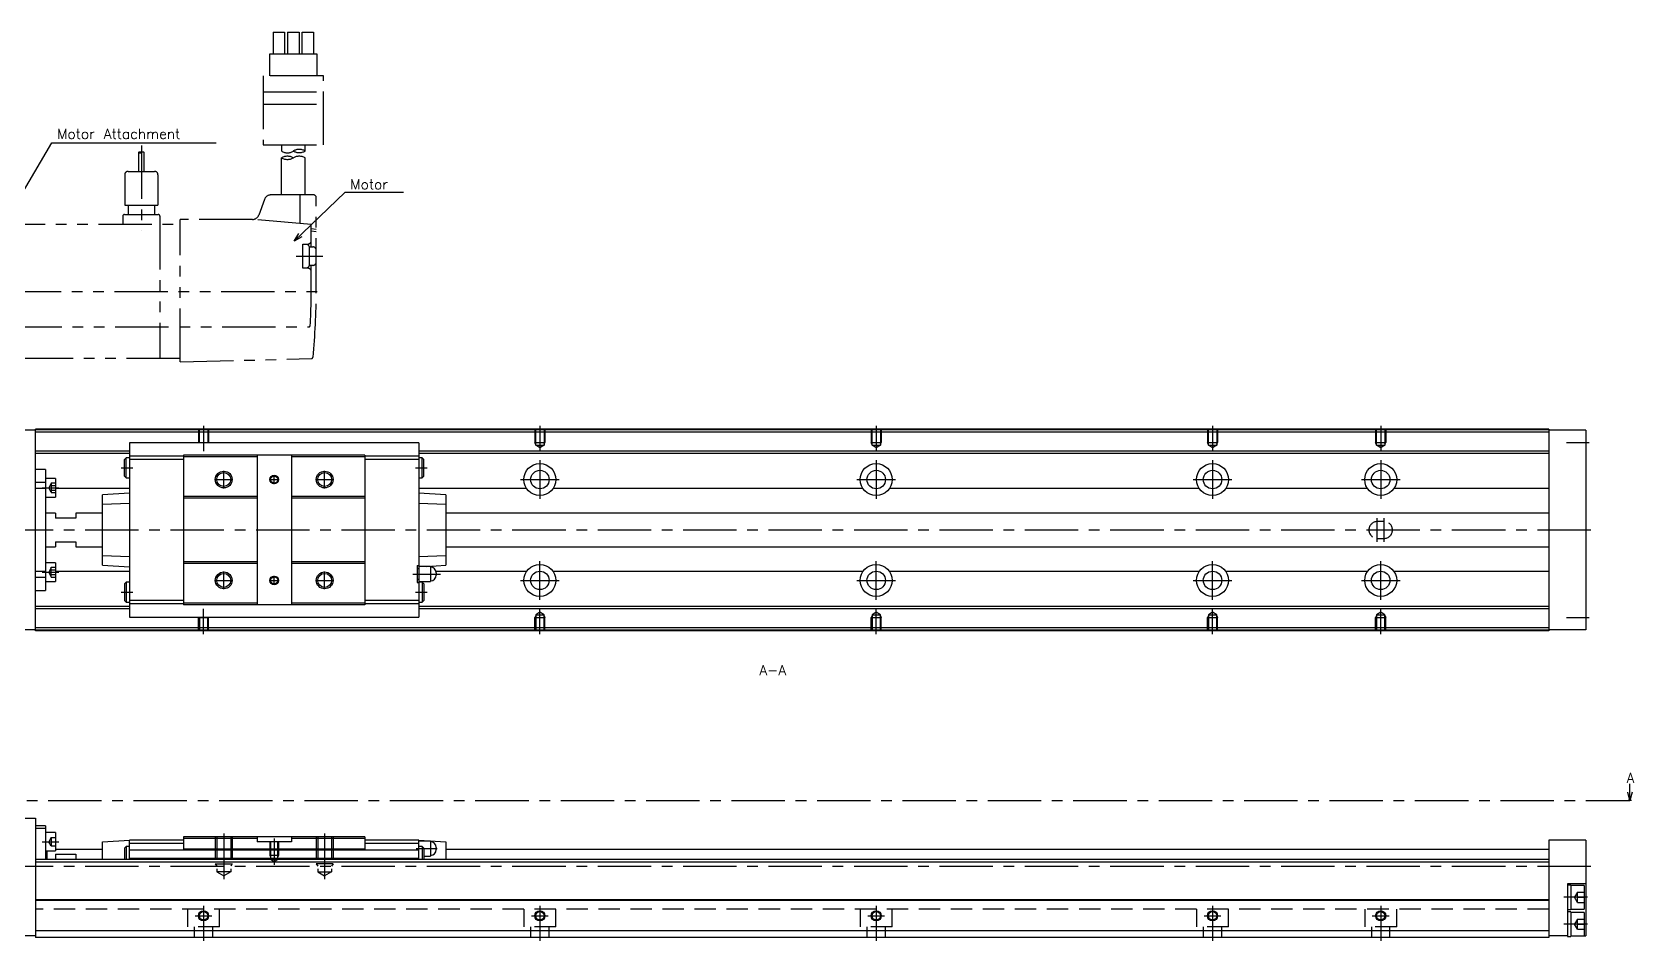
# Model space of a CAD drawing. Extents: x -2 to 770, y -8 to 279.
# Drawn here: x 293.8 to 770.1, y 9 to 279.5 of the extents above; entities that cross this region are included whole.
import ezdxf

# ---------------------------------------------------------------- set-up
doc = ezdxf.new("R2010")
doc.units = 0
doc.header["$LTSCALE"] = 0.5
for name, pattern in [('CENTER', [50.8, 31.75, -6.35, 6.35, -6.35]), ('DASHED', [19.05, 12.7, -6.35]), ('PHANTOM', [63.5, 31.75, -6.35, 6.35, -6.35, 6.35, -6.35])]:
    doc.linetypes.add(name, pattern=pattern)
for name, color, linetype in [('MSM_CENTER', 1, 'CENTER'), ('MSM_CONTINUOUS', 7, 'CONTINUOUS'), ('MSM_DASHED', 4, 'DASHED'), ('MSM_IMAGINARY', 6, 'PHANTOM'), ('MSM_NARROW', 5, 'CONTINUOUS'), ('MSM_PART_NUMBER', 7, 'CONTINUOUS')]:
    doc.layers.add(name, color=color, linetype=linetype)
doc.styles.get("Standard").update_dxf_attribs({"font": 'txt.shx', "height": 3, "bigfont": 'bigfont.shx'})

msp = doc.modelspace()

# ---------------------------------------------------------------- linework, layer by layer
at = {"layer": 'MSM_CENTER'}
for p, q in [((344.76, 162.3), (344.76, 154.79)), ((444.76, 162.3), (444.76, 154.79)), ((544.76, 162.3), (544.76, 154.79)), ((644.76, 162.3), (644.76, 154.79)), ((694.76, 162.3), (694.76, 154.79)), ((750.01, 157.3), (756.76, 157.3)), ((320.26, 149.8), (323.76, 149.8)), ((350.76, 143.67), (350.76, 148.92)), ((365.76, 144.93), (365.76, 147.66)), ((380.76, 143.67), (380.76, 148.92)), ((407.76, 149.8), (411.26, 149.8)), ((444.76, 152.05), (444.76, 140.55)), ((544.76, 152.05), (544.76, 140.55)), ((644.76, 152.05), (644.76, 140.55)), ((694.76, 152.05), (694.76, 140.55)), ((296.76, 143.85), (301.76, 143.85)), ((348.14, 146.3), (353.39, 146.3)), ((364.4, 146.3), (367.13, 146.3)), ((378.14, 146.3), (383.39, 146.3)), ((439.01, 146.3), (450.51, 146.3)), ((539.01, 146.3), (550.51, 146.3)), ((639.01, 146.3), (650.51, 146.3)), ((689.01, 146.3), (700.51, 146.3)), ((693.76, 127.8), (693.76, 134.8)), ((695.76, 127.8), (695.76, 134.8)), ((258.76, 131.3), (757.76, 131.3)), ((444.76, 110.55), (444.76, 122.05)), ((544.76, 110.55), (544.76, 122.05)), ((644.76, 110.55), (644.76, 122.05)), ((694.76, 110.55), (694.76, 122.05)), ((296.76, 118.74), (301.76, 118.74)), ((348.14, 116.3), (353.39, 116.3)), ((350.76, 113.67), (350.76, 118.92)), ((364.4, 116.3), (367.13, 116.3)), ((365.76, 114.93), (365.76, 117.66)), ((378.14, 116.3), (383.39, 116.3)), ((380.76, 113.67), (380.76, 118.92)), ((406.98, 118.2), (415.25, 118.2)), ((439.01, 116.3), (450.51, 116.3)), ((539.01, 116.3), (550.51, 116.3)), ((639.01, 116.3), (650.51, 116.3)), ((689.01, 116.3), (700.51, 116.3)), ((320.26, 112.8), (323.76, 112.8)), ((407.76, 112.8), (411.26, 112.8)), ((344.76, 100.3), (344.76, 107.81)), ((444.76, 100.3), (444.76, 107.81)), ((544.76, 100.3), (544.76, 107.81)), ((644.76, 100.3), (644.76, 107.81)), ((694.76, 100.3), (694.76, 107.81)), ((750.01, 105.3), (756.76, 105.3)), ((247.76, 50.8), (768.88, 50.8)), ((296.76, 38.55), (301.76, 38.55)), ((350.76, 41), (350.76, 27.41)), ((365.76, 39.5), (365.76, 31.69)), ((380.76, 41), (380.76, 27.41)), ((407.98, 36.5), (414.25, 36.5)), ((258.76, 31.3), (757.76, 31.3)), ((344.76, 19.5), (344.76, 9)), ((444.76, 19.5), (444.76, 9)), ((544.76, 19.5), (544.76, 9)), ((644.76, 19.5), (644.76, 9)), ((694.76, 19.5), (694.76, 9)), ((756.26, 22), (749.26, 22)), ((342.26, 16.5), (347.26, 16.5)), ((442.26, 16.5), (447.26, 16.5)), ((542.26, 16.5), (547.26, 16.5)), ((642.26, 16.5), (647.26, 16.5)), ((692.26, 16.5), (697.26, 16.5)), ((756.26, 14), (749.26, 14))]:
    msp.add_line(p, q, dxfattribs=at)
at = {"layer": 'MSM_CONTINUOUS'}
for p, q in [((294.76, 161), (279.76, 161)), ((744.76, 161.3), (294.76, 161.3)), ((294.76, 101.3), (294.76, 161.3)), ((744.76, 161.1), (294.76, 161.1)), ((744.76, 160.4), (294.76, 160.4)), ((408.76, 157.2), (322.76, 157.2)), ((322.76, 157.2), (322.76, 105.4)), ((408.76, 157.2), (408.76, 105.4)), ((744.76, 161.3), (744.76, 101.3)), ((755.76, 161), (744.76, 161)), ((755.76, 161), (755.76, 101.6)), ((322.76, 154.75), (294.76, 154.75)), ((322.76, 154.05), (294.76, 154.05)), ((321.76, 152.8), (321.26, 152.3)), ((322.76, 152.8), (321.76, 152.8)), ((321.76, 146.8), (321.76, 152.8)), ((338.76, 153.25), (322.76, 153.25)), ((392.76, 153.55), (338.76, 153.55)), ((338.76, 153.55), (338.76, 109.05)), ((360.66, 153.05), (338.76, 153.05)), ((360.66, 153.55), (360.66, 109.05)), ((370.86, 153.55), (370.86, 109.05)), ((392.76, 153.05), (370.86, 153.05)), ((392.76, 153.55), (392.76, 109.05)), ((408.76, 153.25), (392.76, 153.25)), ((744.76, 154.75), (408.76, 154.75)), ((744.76, 154.05), (408.76, 154.05)), ((409.76, 152.8), (408.76, 152.8)), ((410.26, 152.3), (409.76, 152.8)), ((409.76, 146.8), (409.76, 152.8)), ((297.76, 149.3), (294.76, 149.3)), ((297.76, 149.3), (297.76, 113.3)), ((321.26, 147.3), (321.26, 152.3)), ((338.76, 152.25), (322.76, 152.25)), ((408.76, 152.25), (392.76, 152.25)), ((410.26, 147.3), (410.26, 152.3)), ((297.76, 145.43), (294.76, 145.43)), ((297.76, 143.68), (294.76, 143.68)), ((300.76, 146.6), (297.76, 146.6)), ((300.76, 146.6), (300.76, 141.1)), ((322.76, 143.66), (300.76, 143.66)), ((321.26, 147.3), (321.76, 146.8)), ((321.76, 146.8), (322.76, 146.8)), ((408.76, 146.8), (409.76, 146.8)), ((440.81, 143.66), (408.76, 143.66)), ((409.76, 146.8), (410.26, 147.3)), ((540.81, 143.66), (448.71, 143.66)), ((640.81, 143.66), (548.71, 143.66)), ((690.81, 143.66), (648.71, 143.66)), ((744.76, 143.66), (698.71, 143.66)), ((297.76, 141.1), (300.76, 141.1)), ((322.76, 142.3), (314.76, 141.77)), ((314.76, 120.83), (314.76, 141.77)), ((322.76, 139.16), (314.76, 138.9)), ((360.66, 141.3), (338.76, 141.3)), ((360.66, 140.8), (338.76, 140.8)), ((392.76, 141.3), (370.86, 141.3)), ((392.76, 140.8), (370.86, 140.8)), ((416.76, 141.77), (408.76, 142.3)), ((416.76, 138.9), (408.76, 139.16)), ((416.76, 141.77), (416.76, 120.83)), ((300.76, 136.3), (297.76, 136.3)), ((300.76, 136.3), (300.76, 134.8)), ((306.76, 134.8), (300.76, 134.8)), ((306.76, 136.3), (306.76, 134.8)), ((314.76, 136.3), (306.76, 136.3)), ((744.76, 136.3), (416.76, 136.3)), ((297.76, 126.3), (300.76, 126.3)), ((300.76, 127.8), (306.76, 127.8)), ((300.76, 127.8), (300.76, 126.3)), ((306.76, 127.8), (306.76, 126.3)), ((306.76, 126.3), (314.76, 126.3)), ((416.76, 126.3), (744.76, 126.3)), ((300.76, 121.49), (297.76, 121.49)), ((300.76, 121.49), (300.76, 115.99)), ((314.76, 123.7), (322.76, 123.44)), ((314.76, 120.83), (322.76, 120.3)), ((360.66, 121.8), (338.76, 121.8)), ((360.66, 121.3), (338.76, 121.3)), ((392.76, 121.8), (370.86, 121.8)), ((392.76, 121.3), (370.86, 121.3)), ((408.26, 120.7), (408.26, 115.7)), ((408.26, 120.7), (408.76, 120.7)), ((408.76, 119.7), (408.26, 119.7)), ((408.76, 123.44), (416.76, 123.7)), ((412.21, 120.45), (408.76, 120.45)), ((411.02, 120.45), (416.76, 120.83)), ((412.21, 120.45), (412.21, 115.95)), ((297.76, 118.92), (294.76, 118.92)), ((297.76, 117.17), (294.76, 117.17)), ((297.76, 115.99), (300.76, 115.99)), ((322.76, 118.94), (300.76, 118.94)), ((321.76, 115.8), (321.26, 115.3)), ((321.26, 115.3), (321.26, 110.3)), ((321.76, 115.8), (321.76, 109.8)), ((322.76, 115.8), (321.76, 115.8)), ((408.26, 116.7), (408.76, 116.7)), ((408.26, 115.7), (408.76, 115.7)), ((408.76, 115.95), (412.21, 115.95)), ((409.76, 115.8), (408.76, 115.8)), ((409.76, 115.8), (409.76, 109.8)), ((410.26, 115.3), (409.76, 115.8)), ((410.26, 115.3), (410.26, 110.3)), ((440.81, 118.94), (413.9, 118.94)), ((413.96, 118.5), (413.96, 117.9)), ((540.81, 118.94), (448.71, 118.94)), ((640.81, 118.94), (548.71, 118.94)), ((690.81, 118.94), (648.71, 118.94)), ((744.76, 118.94), (698.71, 118.94)), ((294.76, 113.3), (297.76, 113.3)), ((321.26, 110.3), (321.76, 109.8)), ((321.76, 109.8), (322.76, 109.8)), ((338.76, 110.35), (322.76, 110.35)), ((360.66, 109.55), (338.76, 109.55)), ((392.76, 109.55), (370.86, 109.55)), ((408.76, 110.35), (392.76, 110.35)), ((408.76, 109.8), (409.76, 109.8)), ((409.76, 109.8), (410.26, 110.3)), ((322.76, 108.55), (294.76, 108.55)), ((322.76, 107.85), (294.76, 107.85)), ((338.76, 109.35), (322.76, 109.35)), ((322.76, 105.4), (408.76, 105.4)), ((392.76, 109.05), (338.76, 109.05)), ((408.76, 109.35), (392.76, 109.35)), ((744.76, 108.55), (408.76, 108.55)), ((744.76, 107.85), (408.76, 107.85)), ((294.76, 101.6), (279.76, 101.6)), ((744.76, 102.2), (294.76, 102.2)), ((744.76, 101.5), (294.76, 101.5)), ((744.76, 101.3), (294.76, 101.3)), ((755.76, 101.6), (744.76, 101.6)), ((768.88, 50.8), (768.21, 53.3)), ((768.88, 50.8), (768.88, 55.8)), ((769.55, 53.3), (768.88, 50.8)), ((769.38, 50.8), (768.38, 50.8)), ((282.76, 45.5), (294.76, 45.5)), ((294.76, 45.5), (294.76, 10)), ((297.76, 43.3), (294.76, 43.3)), ((297.76, 43.3), (297.76, 33.2)), ((297.76, 42.45), (294.76, 42.45)), ((300.76, 41.3), (297.76, 41.3)), ((300.76, 41.3), (300.76, 35.8)), ((314.76, 38.5), (322.76, 39)), ((314.76, 33.2), (314.76, 38.5)), ((338.76, 39), (322.76, 39)), ((322.76, 33.2), (322.76, 39)), ((338.76, 40), (338.76, 36.29)), ((392.76, 40), (338.76, 40)), ((360.66, 39.5), (338.76, 39.5)), ((360.66, 40), (360.66, 38.5)), ((370.86, 38.5), (360.66, 38.5)), ((370.86, 40), (370.86, 38.5)), ((392.76, 39.5), (370.86, 39.5)), ((392.76, 40), (392.76, 36.29)), ((408.76, 39), (392.76, 39)), ((408.76, 39), (416.76, 38.5)), ((408.76, 33.2), (408.76, 39)), ((412.21, 38.75), (408.76, 38.75)), ((412.21, 38.75), (412.21, 34.25)), ((416.76, 38.5), (416.76, 33.2)), ((744.76, 39), (744.76, 10)), ((755.76, 39), (744.76, 39)), ((755.76, 39), (755.76, 10.5)), ((297.76, 35.8), (300.76, 35.8)), ((298.26, 33.2), (298.26, 35.8)), ((300.76, 36.3), (314.76, 36.3)), ((300.76, 34.87), (306.76, 34.87)), ((300.76, 34.87), (300.76, 33.2)), ((306.76, 34.87), (306.76, 33.2)), ((321.76, 37.1), (321.26, 36.6)), ((321.26, 36.6), (321.26, 33.2)), ((322.76, 37.1), (321.76, 37.1)), ((321.76, 37.1), (321.76, 33.2)), ((338.76, 38), (322.76, 38)), ((408.76, 36), (322.76, 36)), ((408.76, 33.5), (322.76, 33.5)), ((392.76, 36.29), (338.76, 36.29)), ((408.76, 38), (392.76, 38)), ((409.76, 37.1), (408.76, 37.1)), ((410.26, 36.6), (409.76, 37.1)), ((409.76, 37.1), (409.76, 33.2)), ((410.26, 36.6), (410.26, 33.2)), ((410.26, 34.25), (412.21, 34.25)), ((413.96, 36.8), (413.96, 36.2)), ((416.76, 36.3), (744.76, 36.3)), ((744.76, 33.2), (294.76, 33.2)), ((744.76, 32.5), (294.76, 32.5)), ((755.76, 26), (750.26, 26)), ((750.26, 26), (750.26, 10.35)), ((751.26, 25.65), (750.26, 25.65)), ((751.26, 25.65), (751.26, 18.35)), ((755.26, 25.5), (751.26, 25.5)), ((755.26, 25.5), (755.26, 18.5)), ((744.76, 21.2), (294.76, 21.2)), ((744.76, 21), (294.76, 21)), ((750.26, 18.35), (751.26, 18.35)), ((751.26, 17.65), (750.26, 17.65)), ((751.26, 18.5), (755.26, 18.5)), ((751.26, 17.65), (751.26, 10.35)), ((755.26, 17.5), (751.26, 17.5)), ((755.26, 17.5), (755.26, 10.5)), ((294.76, 10.5), (285.26, 10.5)), ((744.76, 12), (294.76, 12)), ((744.76, 10), (294.76, 10)), ((750.26, 10.5), (744.76, 10.5)), ((750.26, 10.35), (751.26, 10.35)), ((751.26, 10.5), (755.76, 10.5))]:
    msp.add_line(p, q, dxfattribs=at)
for centre, radius in [((350.76, 146.3), 2.07), ((380.76, 146.3), 2.07), ((444.76, 146.3), 4.75), ((444.76, 146.3), 2.75), ((544.76, 146.3), 4.75), ((544.76, 146.3), 2.75), ((644.76, 146.3), 4.75), ((644.76, 146.3), 2.75), ((694.76, 146.3), 4.75), ((694.76, 146.3), 2.75), ((365.76, 146.3), 1.06), ((444.76, 116.3), 4.75), ((544.76, 116.3), 4.75), ((644.76, 116.3), 4.75), ((694.76, 116.3), 4.75), ((350.76, 116.3), 2.07), ((365.76, 116.3), 1.06), ((380.76, 116.3), 2.07), ((444.76, 116.3), 2.75), ((544.76, 116.3), 2.75), ((644.76, 116.3), 2.75), ((694.76, 116.3), 2.75), ((344.76, 16.5), 1.23), ((444.76, 16.5), 1.23), ((544.76, 16.5), 1.23), ((644.76, 16.5), 1.23), ((694.76, 16.5), 1.23)]:
    msp.add_circle(centre, radius, dxfattribs=at)
for centre, start, end in [((412.21, 118.5), 0, 90), ((412.21, 117.9), 270, 0), ((412.21, 36.8), 0, 90), ((412.21, 36.2), 270, 0)]:
    msp.add_arc(centre, 1.75, start, end, dxfattribs=at)
at = {"layer": 'MSM_DASHED'}
for p, q in [((343.26, 161.3), (343.26, 157.3)), ((343.32, 157.2), (343.26, 157.3)), ((343.26, 157.3), (346.26, 157.3)), ((343.53, 157.2), (343.53, 161.3)), ((345.99, 161.3), (345.99, 157.2)), ((346.2, 157.2), (346.26, 157.3)), ((346.26, 161.3), (346.26, 157.3)), ((443.26, 161.3), (443.26, 157.3)), ((443.53, 156.83), (443.26, 157.3)), ((443.26, 157.3), (446.26, 157.3)), ((443.53, 156.5), (443.53, 161.3)), ((445.99, 161.3), (445.99, 156.5)), ((445.99, 156.83), (446.26, 157.3)), ((446.26, 161.3), (446.26, 157.3)), ((543.26, 161.3), (543.26, 157.3)), ((543.53, 156.83), (543.26, 157.3)), ((543.26, 157.3), (546.26, 157.3)), ((543.53, 156.5), (543.53, 161.3)), ((545.99, 161.3), (545.99, 156.5)), ((545.99, 156.83), (546.26, 157.3)), ((546.26, 161.3), (546.26, 157.3)), ((643.26, 161.3), (643.26, 157.3)), ((643.53, 156.83), (643.26, 157.3)), ((643.26, 157.3), (646.26, 157.3)), ((643.53, 156.5), (643.53, 161.3)), ((645.99, 161.3), (645.99, 156.5)), ((645.99, 156.83), (646.26, 157.3)), ((646.26, 161.3), (646.26, 157.3)), ((693.26, 161.3), (693.26, 157.3)), ((693.53, 156.83), (693.26, 157.3)), ((693.26, 157.3), (696.26, 157.3)), ((693.53, 156.5), (693.53, 161.3)), ((695.99, 161.3), (695.99, 156.5)), ((695.99, 156.83), (696.26, 157.3)), ((696.26, 161.3), (696.26, 157.3)), ((443.53, 156.5), (445.99, 156.5)), ((444.76, 155.79), (443.53, 156.5)), ((445.99, 156.5), (444.76, 155.79)), ((543.53, 156.5), (545.99, 156.5)), ((544.76, 155.79), (543.53, 156.5)), ((545.99, 156.5), (544.76, 155.79)), ((643.53, 156.5), (645.99, 156.5)), ((644.76, 155.79), (643.53, 156.5)), ((645.99, 156.5), (644.76, 155.79)), ((693.53, 156.5), (695.99, 156.5)), ((694.76, 155.79), (693.53, 156.5)), ((695.99, 156.5), (694.76, 155.79)), ((299.46, 145.1), (298.74, 143.85)), ((299.46, 142.6), (298.74, 143.85)), ((299.46, 145.3), (300.76, 145.3)), ((299.46, 145.3), (299.46, 142.41)), ((299.46, 144.58), (300.76, 144.58)), ((299.46, 143.13), (300.76, 143.13)), ((299.46, 142.41), (300.76, 142.41)), ((695.76, 133.8), (693.76, 133.8)), ((693.76, 128.8), (695.76, 128.8)), ((299.46, 119.99), (298.74, 118.74)), ((299.46, 120.19), (300.76, 120.19)), ((299.46, 117.3), (299.46, 120.19)), ((299.46, 119.47), (300.76, 119.47)), ((299.46, 117.49), (298.74, 118.74)), ((299.46, 118.02), (300.76, 118.02)), ((299.46, 117.3), (300.76, 117.3)), ((343.32, 105.4), (343.26, 105.3)), ((343.26, 101.3), (343.26, 105.3)), ((343.26, 105.3), (346.26, 105.3)), ((343.53, 105.4), (343.53, 101.3)), ((345.99, 101.3), (345.99, 105.4)), ((346.2, 105.4), (346.26, 105.3)), ((346.26, 101.3), (346.26, 105.3)), ((443.53, 105.77), (443.26, 105.3)), ((443.26, 101.3), (443.26, 105.3)), ((443.26, 105.3), (446.26, 105.3)), ((444.76, 106.81), (443.53, 106.1)), ((443.53, 106.1), (443.53, 101.3)), ((443.53, 106.1), (445.99, 106.1)), ((445.99, 106.1), (444.76, 106.81)), ((445.99, 101.3), (445.99, 106.1)), ((445.99, 105.77), (446.26, 105.3)), ((446.26, 101.3), (446.26, 105.3)), ((543.53, 105.77), (543.26, 105.3)), ((543.26, 101.3), (543.26, 105.3)), ((543.26, 105.3), (546.26, 105.3)), ((544.76, 106.81), (543.53, 106.1)), ((543.53, 106.1), (543.53, 101.3)), ((543.53, 106.1), (545.99, 106.1)), ((545.99, 106.1), (544.76, 106.81)), ((545.99, 101.3), (545.99, 106.1)), ((545.99, 105.77), (546.26, 105.3)), ((546.26, 101.3), (546.26, 105.3)), ((643.53, 105.77), (643.26, 105.3)), ((643.26, 101.3), (643.26, 105.3)), ((643.26, 105.3), (646.26, 105.3)), ((644.76, 106.81), (643.53, 106.1)), ((643.53, 106.1), (643.53, 101.3)), ((643.53, 106.1), (645.99, 106.1)), ((645.99, 106.1), (644.76, 106.81)), ((645.99, 101.3), (645.99, 106.1)), ((645.99, 105.77), (646.26, 105.3)), ((646.26, 101.3), (646.26, 105.3)), ((693.53, 105.77), (693.26, 105.3)), ((693.26, 101.3), (693.26, 105.3)), ((693.26, 105.3), (696.26, 105.3)), ((694.76, 106.81), (693.53, 106.1)), ((693.53, 106.1), (693.53, 101.3)), ((693.53, 106.1), (695.99, 106.1)), ((695.99, 106.1), (694.76, 106.81)), ((695.99, 101.3), (695.99, 106.1)), ((695.99, 105.77), (696.26, 105.3)), ((696.26, 101.3), (696.26, 105.3)), ((299.46, 39.8), (298.74, 38.55)), ((299.46, 37.3), (298.74, 38.55)), ((299.46, 39.8), (300.76, 39.8)), ((299.46, 39.8), (299.46, 37.3)), ((299.46, 38.55), (300.76, 38.55)), ((348.26, 40), (348.26, 32)), ((348.69, 40), (348.69, 29.6)), ((352.83, 40), (352.83, 29.6)), ((353.26, 40), (353.26, 32)), ((364.46, 38.5), (364.46, 34.5)), ((364.7, 38.5), (364.7, 33.3)), ((366.82, 33.3), (366.82, 38.5)), ((367.06, 38.5), (367.06, 34.5)), ((378.26, 40), (378.26, 32)), ((378.69, 40), (378.69, 29.6)), ((382.83, 40), (382.83, 29.6)), ((383.26, 40), (383.26, 32)), ((299.46, 37.3), (300.76, 37.3)), ((364.46, 34.5), (364.7, 34.08)), ((364.46, 34.5), (367.06, 34.5)), ((367.06, 34.5), (366.82, 34.08)), ((348.26, 32), (348.69, 31.25)), ((348.26, 32), (353.26, 32)), ((352.83, 29.6), (348.69, 29.6)), ((348.69, 29.6), (350.76, 28.41)), ((352.83, 29.6), (350.76, 28.41)), ((353.26, 32), (352.83, 31.25)), ((364.7, 33.3), (365.76, 32.69)), ((366.82, 33.3), (364.7, 33.3)), ((365.76, 32.69), (366.82, 33.3)), ((383.26, 32), (378.26, 32)), ((378.26, 32), (378.69, 31.25)), ((378.69, 29.6), (382.83, 29.6)), ((378.69, 29.6), (380.76, 28.41)), ((382.83, 29.6), (380.76, 28.41)), ((383.26, 32), (382.83, 31.25)), ((753.26, 23.5), (752.4, 22)), ((753.26, 20.5), (752.4, 22)), ((753.26, 20.5), (753.26, 23.5)), ((753.26, 23.5), (755.26, 23.5)), ((753.26, 22), (755.26, 22)), ((753.26, 20.5), (755.26, 20.5)), ((744.76, 18.5), (294.76, 18.5)), ((340.01, 18.5), (340.01, 13.2)), ((349.51, 13.2), (349.51, 18.5)), ((440.01, 18.5), (440.01, 13.2)), ((449.51, 13.2), (449.51, 18.5)), ((540.01, 18.5), (540.01, 13.2)), ((549.51, 13.2), (549.51, 18.5)), ((640.01, 18.5), (640.01, 13.2)), ((649.51, 13.2), (649.51, 18.5)), ((690.01, 18.5), (690.01, 13.2)), ((699.51, 13.2), (699.51, 18.5)), ((753.26, 15.5), (752.4, 14)), ((753.26, 12.5), (753.26, 15.5)), ((753.26, 15.5), (755.26, 15.5)), ((349.51, 13.2), (340.01, 13.2)), ((342.01, 13.2), (342.01, 10)), ((347.51, 10), (347.51, 13.2)), ((449.51, 13.2), (440.01, 13.2)), ((442.01, 13.2), (442.01, 10)), ((447.51, 10), (447.51, 13.2)), ((549.51, 13.2), (540.01, 13.2)), ((542.01, 13.2), (542.01, 10)), ((547.51, 10), (547.51, 13.2)), ((649.51, 13.2), (640.01, 13.2)), ((642.01, 13.2), (642.01, 10)), ((647.51, 10), (647.51, 13.2)), ((699.51, 13.2), (690.01, 13.2)), ((692.01, 13.2), (692.01, 10)), ((697.51, 10), (697.51, 13.2)), ((753.26, 12.5), (752.4, 14)), ((753.26, 14), (755.26, 14)), ((753.26, 12.5), (755.26, 12.5))]:
    msp.add_line(p, q, dxfattribs=at)
for centre, start, end in [((693.76, 131.3), 90, 270), ((695.76, 131.3), 270, 90)]:
    msp.add_arc(centre, 2.5, start, end, dxfattribs=at)
at = {"layer": 'MSM_IMAGINARY'}
for p, q in [((365.46, 279.48), (368.86, 279.48)), ((365.46, 279.48), (365.46, 272.98)), ((368.86, 279.48), (368.86, 272.98)), ((369.76, 279.48), (373.16, 279.48)), ((369.76, 279.48), (369.76, 272.98)), ((373.16, 279.48), (373.16, 272.98)), ((374.06, 272.98), (374.06, 279.48)), ((374.06, 279.48), (377.46, 279.48)), ((377.46, 279.48), (377.46, 272.98)), ((364.46, 266.48), (364.46, 272.98)), ((364.46, 272.98), (378.46, 272.98)), ((378.46, 272.98), (378.46, 266.48)), ((380.46, 266.48), (362.46, 266.48)), ((362.46, 266.48), (362.46, 245.86)), ((380.46, 245.86), (380.46, 266.48)), ((362.46, 261.63), (380.46, 261.63)), ((362.46, 258.03), (380.46, 258.03)), ((325.41, 243.64), (325.41, 238)), ((326.26, 245.75), (326.26, 220.3)), ((327.11, 238), (327.11, 243.64)), ((362.46, 245.86), (380.46, 245.86)), ((367.96, 245.86), (367.96, 244.07)), ((374.96, 244.07), (374.96, 245.86)), ((367.96, 231), (367.96, 242.04)), ((374.96, 231), (374.96, 242.04)), ((321.31, 237), (321.31, 228)), ((322.31, 238), (330.21, 238)), ((331.21, 237), (331.21, 228)), ((362.88, 229.68), (361.18, 225.02)), ((377.46, 231), (364.76, 231)), ((373.46, 222.46), (373.46, 231)), ((378.26, 202.3), (378.26, 230.2)), ((320.76, 224.7), (320.76, 222.3)), ((321.26, 225.2), (331.26, 225.2)), ((321.31, 228), (331.21, 228)), ((322.36, 228), (322.36, 225.2)), ((330.16, 228), (330.16, 225.2)), ((331.76, 224.7), (331.76, 182.3)), ((281.76, 222.3), (337.76, 222.3)), ((337.76, 181.3), (337.76, 223.7)), ((359.3, 223.7), (337.76, 223.7)), ((376.76, 222.17), (359.3, 223.7)), ((376.76, 215.53), (376.76, 222.17)), ((378.26, 220.76), (376.76, 220.89)), ((378.26, 220.06), (376.76, 220.19)), ((374.26, 216.38), (375.76, 216.38)), ((374.26, 209.18), (374.26, 216.38)), ((375.26, 216.28), (374.26, 216.28)), ((376.23, 215.53), (377.26, 215.53)), ((376.26, 210.28), (376.26, 215.28)), ((372.26, 212.78), (380.26, 212.78)), ((377.26, 210.03), (376.26, 210.03)), ((376.76, 202.3), (376.76, 210.03)), ((374.26, 209.28), (375.26, 209.28)), ((375.76, 209.18), (374.26, 209.18)), ((254.76, 202.3), (380.26, 202.3)), ((286.76, 191.73), (376, 191.73)), ((337.76, 182.3), (281.76, 182.3)), ((337.76, 181.3), (376.82, 182.29))]:
    msp.add_line(p, q, dxfattribs=at)
for centre, radius, start, end in [((325.84, 242.9), 0.85, 60.001, 119.999), ((325.84, 244.37), 0.85, 240.001, 299.999), ((326.69, 242.9), 0.85, 59.9987, 119.999), ((369.71, 246.51), 3, 234.3132, 305.6839), ((373.21, 241.04), 3.5, 60.0014, 120.0014), ((373.21, 247.1), 3.5, 240.0015, 300.0015), ((369.71, 239.01), 3.5, 60.0014, 120.1319), ((369.71, 245.07), 3.5, 239.871, 300), ((373.21, 239.01), 3.5, 60.0637, 120), ((322.31, 237), 1, 90, 180), ((330.21, 237), 1, 360, 90), ((364.76, 229), 2, 90, 160), ((377.46, 230.2), 0.8, 360, 90), ((321.26, 224.7), 0.5, 90, 180), ((331.26, 224.7), 0.5, 360, 90), ((359.3, 225.7), 2, 270, 340), ((375.26, 215.28), 1, 360, 90), ((375.76, 217.38), 1, 270, 0), ((377.26, 214.53), 1, 360, 90), ((375.26, 210.28), 1, 270, 360), ((377.26, 211.03), 1, 270, 360), ((375.76, 208.18), 1, 1.7094, 90), ((178.26, 202.3), 198.5, 357.0836, 0), ((178.26, 202.3), 200, 354.3874, 0), ((376, 192.23), 0.5, 270, 357.0836), ((376.8, 182.79), 0.5, 271.4503, 354.3874)]:
    msp.add_arc(centre, radius, start, end, dxfattribs=at)
at = {"layer": 'MSM_NARROW'}
for centre, radius in [((350.76, 146.3), 2.5), ((380.76, 146.3), 2.5), ((365.76, 146.3), 1.3), ((350.76, 116.3), 2.5), ((365.76, 116.3), 1.3), ((380.76, 116.3), 2.5), ((344.76, 16.5), 1.5), ((444.76, 16.5), 1.5), ((544.76, 16.5), 1.5), ((644.76, 16.5), 1.5), ((694.76, 16.5), 1.5)]:
    msp.add_circle(centre, radius, dxfattribs=at)
at = {"layer": 'MSM_PART_NUMBER'}
for p, q in [((280.7, 214.29), (299.66, 246.54)), ((299.66, 246.54), (348.5, 246.54)), ((371.72, 217.28), (386.86, 231.83)), ((386.86, 231.83), (404.17, 231.83)), ((371.72, 217.28), (373.06, 219.49)), ((373.99, 218.52), (371.72, 217.28))]:
    msp.add_line(p, q, dxfattribs=at)

# ---------------------------------------------------------------- texts
for s, p in [('Motor Attachment', (301.22, 247.69)), ('Motor', (388.38, 232.69)), ('A-A', (510.01, 88.1)), ('A', (767.88, 56.05))]:
    msp.add_text(s, height=3, dxfattribs=at).set_placement(p)

doc.saveas('drawing.dxf')
